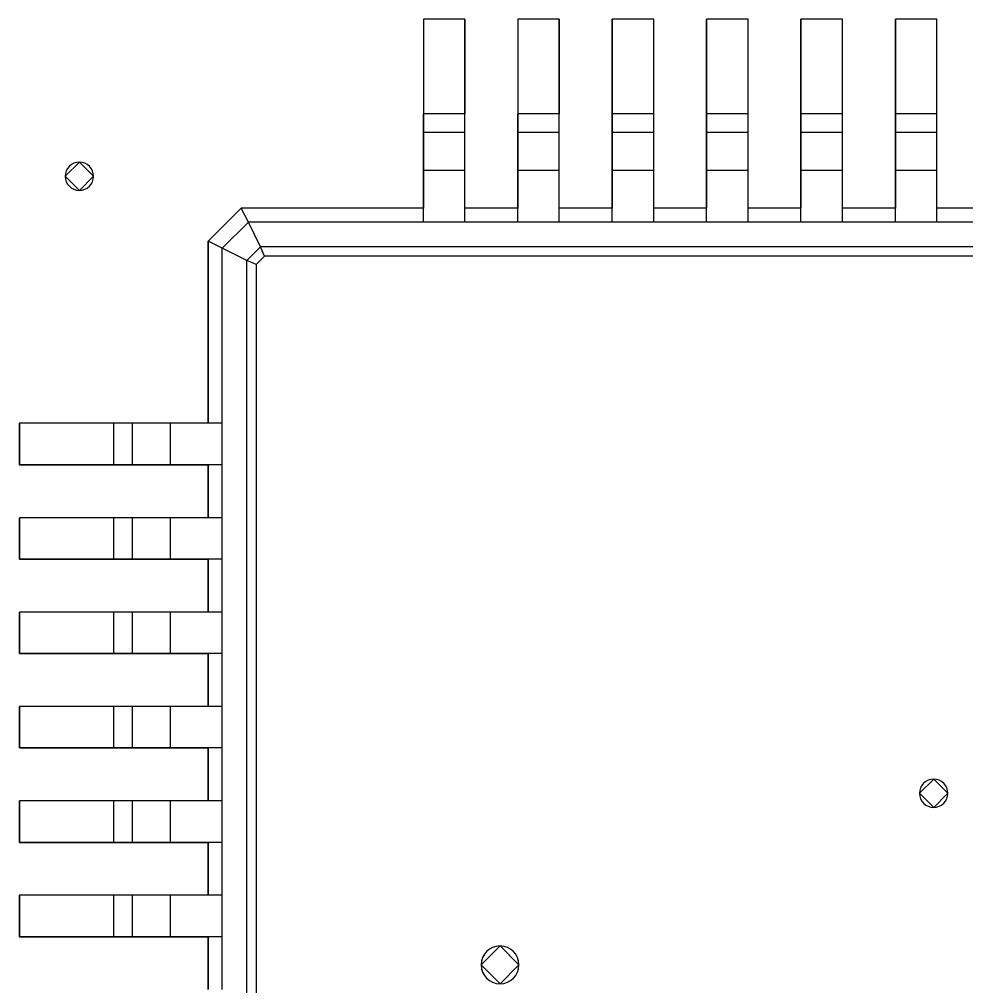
# Model space of a CAD drawing. Header units: inches. Extents: x 5 to 589, y -420 to -5.
# Drawn here: x 125.05 to 135.08, y -97.05 to -86.8 of the extents above; entities that cross this region are included whole.
import ezdxf

# ---------------------------------------------------------------- set-up
doc = ezdxf.new("R2010")
doc.units = ezdxf.units.IN
doc.header["$MEASUREMENT"] = 0

msp = doc.modelspace()

# ---------------------------------------------------------------- linework, layer by layer
at = {"color": 7, "true_color": 0xffffff}
for p, q in [((129.767, -86.804), (129.327, -86.804)), ((129.327, -86.804), (129.327, -88.804)), ((129.767, -86.804), (129.327, -86.804)), ((129.327, -86.804), (129.327, -87.804)), ((129.767, -88.804), (129.767, -86.804)), ((129.767, -86.804), (129.767, -87.804)), ((130.767, -86.804), (130.327, -86.804)), ((130.327, -86.804), (130.327, -88.804)), ((130.767, -86.804), (130.327, -86.804)), ((130.327, -86.804), (130.327, -87.804)), ((130.767, -88.804), (130.767, -86.804)), ((130.767, -86.804), (130.767, -87.804)), ((131.767, -86.804), (131.327, -86.804)), ((131.327, -86.804), (131.327, -88.804)), ((131.767, -86.804), (131.327, -86.804)), ((131.327, -87.804), (131.327, -86.804)), ((131.767, -88.804), (131.767, -86.804)), ((131.767, -87.804), (131.767, -86.804)), ((132.767, -86.804), (132.327, -86.804)), ((132.327, -86.804), (132.327, -88.804)), ((132.767, -86.804), (132.327, -86.804)), ((132.327, -87.804), (132.327, -86.804)), ((132.767, -88.804), (132.767, -86.804)), ((132.767, -87.804), (132.767, -86.804)), ((133.767, -86.804), (133.327, -86.804)), ((133.327, -86.804), (133.327, -88.804)), ((133.767, -86.804), (133.327, -86.804)), ((133.327, -87.804), (133.327, -86.804)), ((133.767, -88.804), (133.767, -86.804)), ((133.767, -87.804), (133.767, -86.804)), ((134.767, -86.804), (134.327, -86.804)), ((134.327, -86.804), (134.327, -88.804)), ((134.767, -86.804), (134.327, -86.804)), ((134.327, -87.804), (134.327, -86.804)), ((134.767, -88.804), (134.767, -86.804)), ((134.767, -87.804), (134.767, -86.804)), ((129.327, -87.848), (129.327, -87.804)), ((129.767, -87.804), (129.327, -87.804)), ((129.767, -87.848), (129.767, -87.804)), ((130.327, -87.848), (130.327, -87.804)), ((130.767, -87.804), (130.327, -87.804)), ((130.767, -87.848), (130.767, -87.804)), ((131.327, -87.848), (131.327, -87.804)), ((131.767, -87.804), (131.327, -87.804)), ((131.767, -87.848), (131.767, -87.804)), ((132.327, -87.848), (132.327, -87.804)), ((132.767, -87.804), (132.327, -87.804)), ((132.767, -87.848), (132.767, -87.804)), ((133.327, -87.848), (133.327, -87.804)), ((133.767, -87.804), (133.327, -87.804)), ((133.767, -87.848), (133.767, -87.804)), ((134.327, -87.848), (134.327, -87.804)), ((134.767, -87.804), (134.327, -87.804)), ((134.767, -87.848), (134.767, -87.804)), ((129.327, -87.89), (129.327, -87.848)), ((129.327, -87.928), (129.327, -87.89)), ((129.327, -87.96), (129.327, -87.928)), ((129.767, -87.89), (129.767, -87.848)), ((129.767, -87.928), (129.767, -87.89)), ((129.767, -87.96), (129.767, -87.928)), ((130.327, -87.89), (130.327, -87.848)), ((130.327, -87.928), (130.327, -87.89)), ((130.327, -87.96), (130.327, -87.928)), ((130.767, -87.89), (130.767, -87.848)), ((130.767, -87.928), (130.767, -87.89)), ((130.767, -87.96), (130.767, -87.928)), ((131.327, -87.89), (131.327, -87.848)), ((131.327, -87.928), (131.327, -87.89)), ((131.327, -87.96), (131.327, -87.928)), ((131.767, -87.89), (131.767, -87.848)), ((131.767, -87.928), (131.767, -87.89)), ((131.767, -87.96), (131.767, -87.928)), ((132.327, -87.89), (132.327, -87.848)), ((132.327, -87.928), (132.327, -87.89)), ((132.327, -87.96), (132.327, -87.928)), ((132.767, -87.89), (132.767, -87.848)), ((132.767, -87.928), (132.767, -87.89)), ((132.767, -87.96), (132.767, -87.928)), ((133.327, -87.89), (133.327, -87.848)), ((133.327, -87.928), (133.327, -87.89)), ((133.327, -87.96), (133.327, -87.928)), ((133.767, -87.89), (133.767, -87.848)), ((133.767, -87.928), (133.767, -87.89)), ((133.767, -87.96), (133.767, -87.928)), ((134.327, -87.89), (134.327, -87.848)), ((134.327, -87.928), (134.327, -87.89)), ((134.327, -87.96), (134.327, -87.928)), ((134.767, -87.89), (134.767, -87.848)), ((134.767, -87.928), (134.767, -87.89)), ((134.767, -87.96), (134.767, -87.928)), ((129.327, -87.984), (129.327, -87.96)), ((129.327, -87.998), (129.327, -87.984)), ((129.327, -88.004), (129.327, -87.998)), ((129.767, -88.004), (129.327, -88.004)), ((129.327, -88.014), (129.327, -88.004)), ((129.327, -88.044), (129.327, -88.014)), ((129.767, -87.984), (129.767, -87.96)), ((129.767, -87.998), (129.767, -87.984)), ((129.767, -88.004), (129.767, -87.998)), ((129.767, -88.014), (129.767, -88.004)), ((129.767, -88.044), (129.767, -88.014)), ((130.327, -87.984), (130.327, -87.96)), ((130.327, -87.998), (130.327, -87.984)), ((130.327, -88.004), (130.327, -87.998)), ((130.767, -88.004), (130.327, -88.004)), ((130.327, -88.014), (130.327, -88.004)), ((130.327, -88.044), (130.327, -88.014)), ((130.767, -87.984), (130.767, -87.96)), ((130.767, -87.998), (130.767, -87.984)), ((130.767, -88.004), (130.767, -87.998)), ((130.767, -88.014), (130.767, -88.004)), ((130.767, -88.044), (130.767, -88.014)), ((131.327, -87.984), (131.327, -87.96)), ((131.327, -87.998), (131.327, -87.984)), ((131.327, -88.004), (131.327, -87.998)), ((131.767, -88.004), (131.327, -88.004)), ((131.327, -88.014), (131.327, -88.004)), ((131.327, -88.044), (131.327, -88.014)), ((131.767, -87.984), (131.767, -87.96)), ((131.767, -87.998), (131.767, -87.984)), ((131.767, -88.004), (131.767, -87.998)), ((131.767, -88.014), (131.767, -88.004)), ((131.767, -88.044), (131.767, -88.014)), ((132.327, -87.984), (132.327, -87.96)), ((132.327, -87.998), (132.327, -87.984)), ((132.327, -88.004), (132.327, -87.998)), ((132.767, -88.004), (132.327, -88.004)), ((132.327, -88.014), (132.327, -88.004)), ((132.327, -88.044), (132.327, -88.014)), ((132.767, -87.984), (132.767, -87.96)), ((132.767, -87.998), (132.767, -87.984)), ((132.767, -88.004), (132.767, -87.998)), ((132.767, -88.014), (132.767, -88.004)), ((132.767, -88.044), (132.767, -88.014)), ((133.327, -87.984), (133.327, -87.96)), ((133.327, -87.998), (133.327, -87.984)), ((133.327, -88.004), (133.327, -87.998)), ((133.767, -88.004), (133.327, -88.004)), ((133.327, -88.014), (133.327, -88.004)), ((133.327, -88.044), (133.327, -88.014)), ((133.767, -87.984), (133.767, -87.96)), ((133.767, -87.998), (133.767, -87.984)), ((133.767, -88.004), (133.767, -87.998)), ((133.767, -88.014), (133.767, -88.004)), ((133.767, -88.044), (133.767, -88.014)), ((134.327, -87.984), (134.327, -87.96)), ((134.327, -87.998), (134.327, -87.984)), ((134.327, -88.004), (134.327, -87.998)), ((134.767, -88.004), (134.327, -88.004)), ((134.327, -88.014), (134.327, -88.004)), ((134.327, -88.044), (134.327, -88.014)), ((134.767, -87.984), (134.767, -87.96)), ((134.767, -87.998), (134.767, -87.984)), ((134.767, -88.004), (134.767, -87.998)), ((134.767, -88.014), (134.767, -88.004)), ((134.767, -88.044), (134.767, -88.014)), ((129.327, -88.092), (129.327, -88.044)), ((129.327, -88.154), (129.327, -88.092)), ((129.767, -88.092), (129.767, -88.044)), ((129.767, -88.154), (129.767, -88.092)), ((130.327, -88.092), (130.327, -88.044)), ((130.327, -88.154), (130.327, -88.092)), ((130.767, -88.092), (130.767, -88.044)), ((130.767, -88.154), (130.767, -88.092)), ((131.327, -88.092), (131.327, -88.044)), ((131.327, -88.154), (131.327, -88.092)), ((131.767, -88.092), (131.767, -88.044)), ((131.767, -88.154), (131.767, -88.092)), ((132.327, -88.092), (132.327, -88.044)), ((132.327, -88.154), (132.327, -88.092)), ((132.767, -88.092), (132.767, -88.044)), ((132.767, -88.154), (132.767, -88.092)), ((133.327, -88.092), (133.327, -88.044)), ((133.327, -88.154), (133.327, -88.092)), ((133.767, -88.092), (133.767, -88.044)), ((133.767, -88.154), (133.767, -88.092)), ((134.327, -88.092), (134.327, -88.044)), ((134.327, -88.154), (134.327, -88.092)), ((134.767, -88.092), (134.767, -88.044)), ((134.767, -88.154), (134.767, -88.092)), ((129.327, -88.23), (129.327, -88.154)), ((129.327, -88.314), (129.327, -88.23)), ((129.767, -88.23), (129.767, -88.154)), ((129.767, -88.314), (129.767, -88.23)), ((130.327, -88.23), (130.327, -88.154)), ((130.327, -88.314), (130.327, -88.23)), ((130.767, -88.23), (130.767, -88.154)), ((130.767, -88.314), (130.767, -88.23)), ((131.327, -88.23), (131.327, -88.154)), ((131.327, -88.314), (131.327, -88.23)), ((131.767, -88.23), (131.767, -88.154)), ((131.767, -88.314), (131.767, -88.23)), ((132.327, -88.23), (132.327, -88.154)), ((132.327, -88.314), (132.327, -88.23)), ((132.767, -88.23), (132.767, -88.154)), ((132.767, -88.314), (132.767, -88.23)), ((133.327, -88.23), (133.327, -88.154)), ((133.327, -88.314), (133.327, -88.23)), ((133.767, -88.23), (133.767, -88.154)), ((133.767, -88.314), (133.767, -88.23)), ((134.327, -88.23), (134.327, -88.154)), ((134.327, -88.314), (134.327, -88.23)), ((134.767, -88.23), (134.767, -88.154)), ((134.767, -88.314), (134.767, -88.23)), ((129.327, -88.404), (129.327, -88.314)), ((129.767, -88.404), (129.767, -88.314)), ((130.327, -88.404), (130.327, -88.314)), ((130.767, -88.404), (130.767, -88.314)), ((131.327, -88.404), (131.327, -88.314)), ((131.767, -88.404), (131.767, -88.314)), ((132.327, -88.404), (132.327, -88.314)), ((132.767, -88.404), (132.767, -88.314)), ((133.327, -88.404), (133.327, -88.314)), ((133.767, -88.404), (133.767, -88.314)), ((134.327, -88.404), (134.327, -88.314)), ((134.767, -88.404), (134.767, -88.314)), ((129.327, -88.804), (129.327, -88.404)), ((129.767, -88.404), (129.327, -88.404)), ((129.767, -88.804), (129.767, -88.404)), ((130.327, -88.804), (130.327, -88.404)), ((130.767, -88.404), (130.327, -88.404)), ((130.767, -88.804), (130.767, -88.404)), ((131.327, -88.804), (131.327, -88.404)), ((131.767, -88.404), (131.327, -88.404)), ((131.767, -88.804), (131.767, -88.404)), ((132.327, -88.804), (132.327, -88.404)), ((132.767, -88.404), (132.327, -88.404)), ((132.767, -88.804), (132.767, -88.404)), ((133.327, -88.804), (133.327, -88.404)), ((133.767, -88.404), (133.327, -88.404)), ((133.767, -88.804), (133.767, -88.404)), ((134.327, -88.804), (134.327, -88.404)), ((134.767, -88.404), (134.327, -88.404)), ((134.767, -88.804), (134.767, -88.404)), ((127.397, -88.804), (127.047, -89.154)), ((127.397, -88.804), (127.047, -89.154)), ((129.327, -88.804), (127.397, -88.804)), ((127.473, -88.954), (127.397, -88.804)), ((129.327, -88.804), (127.397, -88.804)), ((129.327, -88.954), (129.327, -88.804)), ((130.327, -88.804), (129.767, -88.804)), ((130.327, -88.804), (129.767, -88.804)), ((129.767, -88.954), (129.767, -88.804)), ((130.327, -88.954), (130.327, -88.804)), ((131.327, -88.804), (130.767, -88.804)), ((131.327, -88.804), (130.767, -88.804)), ((130.767, -88.954), (130.767, -88.804)), ((131.327, -88.954), (131.327, -88.804)), ((132.327, -88.804), (131.767, -88.804)), ((132.327, -88.804), (131.767, -88.804)), ((131.767, -88.954), (131.767, -88.804)), ((132.327, -88.954), (132.327, -88.804)), ((133.327, -88.804), (132.767, -88.804)), ((133.327, -88.804), (132.767, -88.804)), ((132.767, -88.954), (132.767, -88.804)), ((133.327, -88.954), (133.327, -88.804)), ((134.327, -88.804), (133.767, -88.804)), ((134.327, -88.804), (133.767, -88.804)), ((133.767, -88.954), (133.767, -88.804)), ((134.327, -88.954), (134.327, -88.804)), ((135.327, -88.804), (134.767, -88.804)), ((135.327, -88.804), (134.767, -88.804)), ((134.767, -88.954), (134.767, -88.804)), ((127.473, -88.954), (127.197, -89.228)), ((127.601, -89.214), (127.473, -88.954)), ((129.327, -88.954), (127.473, -88.954)), ((129.767, -88.954), (129.327, -88.954)), ((130.327, -88.954), (129.767, -88.954)), ((130.767, -88.954), (130.327, -88.954)), ((131.327, -88.954), (130.767, -88.954)), ((131.767, -88.954), (131.327, -88.954)), ((132.327, -88.954), (131.767, -88.954)), ((132.767, -88.954), (132.327, -88.954)), ((133.327, -88.954), (132.767, -88.954)), ((133.767, -88.954), (133.327, -88.954)), ((134.327, -88.954), (133.767, -88.954)), ((134.767, -88.954), (134.327, -88.954)), ((135.327, -88.954), (134.767, -88.954)), ((127.047, -89.154), (127.047, -91.084)), ((127.197, -89.228), (127.047, -89.154)), ((127.047, -91.084), (127.047, -89.154)), ((127.197, -91.084), (127.197, -89.228)), ((127.457, -89.358), (127.197, -89.228)), ((127.601, -89.214), (127.457, -89.358)), ((166.493, -89.214), (127.601, -89.214)), ((127.605, -89.22), (127.601, -89.214)), ((127.609, -89.232), (127.605, -89.22)), ((127.619, -89.256), (127.609, -89.232)), ((127.631, -89.282), (127.619, -89.256)), ((127.463, -89.362), (127.457, -89.358)), ((127.457, -128.25), (127.457, -89.358)), ((127.475, -89.366), (127.463, -89.362)), ((127.499, -89.376), (127.475, -89.366)), ((127.643, -89.312), (127.555, -89.4)), ((127.643, -89.312), (127.631, -89.282)), ((166.451, -89.312), (127.643, -89.312)), ((127.525, -89.388), (127.499, -89.376)), ((127.555, -89.4), (127.525, -89.388)), ((127.555, -89.4), (127.555, -128.208)), ((127.047, -91.084), (125.047, -91.084)), ((125.047, -91.084), (125.047, -91.524)), ((125.047, -91.524), (125.047, -91.084)), ((126.047, -91.084), (125.047, -91.084)), ((126.091, -91.084), (126.047, -91.084)), ((126.047, -91.524), (126.047, -91.084)), ((126.133, -91.084), (126.091, -91.084)), ((126.171, -91.084), (126.133, -91.084)), ((126.203, -91.084), (126.171, -91.084)), ((126.227, -91.084), (126.203, -91.084)), ((126.243, -91.084), (126.227, -91.084)), ((126.247, -91.084), (126.243, -91.084)), ((126.247, -91.524), (126.247, -91.084)), ((126.257, -91.084), (126.247, -91.084)), ((126.287, -91.084), (126.257, -91.084)), ((126.335, -91.084), (126.287, -91.084)), ((126.397, -91.084), (126.335, -91.084)), ((126.473, -91.084), (126.397, -91.084)), ((126.559, -91.084), (126.473, -91.084)), ((126.647, -91.084), (126.559, -91.084)), ((127.047, -91.084), (126.647, -91.084)), ((126.647, -91.524), (126.647, -91.084)), ((127.197, -91.084), (127.047, -91.084)), ((127.197, -91.524), (127.197, -91.084)), ((125.047, -91.524), (127.047, -91.524)), ((126.047, -91.524), (125.047, -91.524)), ((126.091, -91.524), (126.047, -91.524)), ((126.133, -91.524), (126.091, -91.524)), ((126.171, -91.524), (126.133, -91.524)), ((126.203, -91.524), (126.171, -91.524)), ((126.227, -91.524), (126.203, -91.524)), ((126.243, -91.524), (126.227, -91.524)), ((126.247, -91.524), (126.243, -91.524)), ((126.257, -91.524), (126.247, -91.524)), ((126.287, -91.524), (126.257, -91.524)), ((126.335, -91.524), (126.287, -91.524)), ((126.397, -91.524), (126.335, -91.524)), ((126.473, -91.524), (126.397, -91.524)), ((126.559, -91.524), (126.473, -91.524)), ((126.647, -91.524), (126.559, -91.524)), ((127.047, -91.524), (126.647, -91.524)), ((127.047, -91.524), (127.047, -92.084)), ((127.047, -92.084), (127.047, -91.524)), ((127.197, -91.524), (127.047, -91.524)), ((127.197, -92.084), (127.197, -91.524)), ((127.047, -92.084), (125.047, -92.084)), ((125.047, -92.084), (125.047, -92.524)), ((125.047, -92.524), (125.047, -92.084)), ((126.047, -92.084), (125.047, -92.084)), ((126.091, -92.084), (126.047, -92.084)), ((126.047, -92.524), (126.047, -92.084)), ((126.133, -92.084), (126.091, -92.084)), ((126.171, -92.084), (126.133, -92.084)), ((126.203, -92.084), (126.171, -92.084)), ((126.227, -92.084), (126.203, -92.084)), ((126.243, -92.084), (126.227, -92.084)), ((126.247, -92.084), (126.243, -92.084)), ((126.247, -92.524), (126.247, -92.084)), ((126.257, -92.084), (126.247, -92.084)), ((126.287, -92.084), (126.257, -92.084)), ((126.335, -92.084), (126.287, -92.084)), ((126.397, -92.084), (126.335, -92.084)), ((126.473, -92.084), (126.397, -92.084)), ((126.559, -92.084), (126.473, -92.084)), ((126.647, -92.084), (126.559, -92.084)), ((127.047, -92.084), (126.647, -92.084)), ((126.647, -92.524), (126.647, -92.084)), ((127.197, -92.084), (127.047, -92.084)), ((127.197, -92.524), (127.197, -92.084)), ((125.047, -92.524), (127.047, -92.524)), ((126.047, -92.524), (125.047, -92.524)), ((126.091, -92.524), (126.047, -92.524)), ((126.133, -92.524), (126.091, -92.524)), ((126.171, -92.524), (126.133, -92.524)), ((126.203, -92.524), (126.171, -92.524)), ((126.227, -92.524), (126.203, -92.524)), ((126.243, -92.524), (126.227, -92.524)), ((126.247, -92.524), (126.243, -92.524)), ((126.257, -92.524), (126.247, -92.524)), ((126.287, -92.524), (126.257, -92.524)), ((126.335, -92.524), (126.287, -92.524)), ((126.397, -92.524), (126.335, -92.524)), ((126.473, -92.524), (126.397, -92.524)), ((126.559, -92.524), (126.473, -92.524)), ((126.647, -92.524), (126.559, -92.524)), ((127.047, -92.524), (126.647, -92.524)), ((127.047, -92.524), (127.047, -93.084)), ((127.047, -93.084), (127.047, -92.524)), ((127.197, -92.524), (127.047, -92.524)), ((127.197, -93.084), (127.197, -92.524)), ((127.047, -93.084), (125.047, -93.084)), ((125.047, -93.084), (125.047, -93.524)), ((125.047, -93.524), (125.047, -93.084)), ((126.047, -93.084), (125.047, -93.084)), ((126.091, -93.084), (126.047, -93.084)), ((126.047, -93.524), (126.047, -93.084)), ((126.133, -93.084), (126.091, -93.084)), ((126.171, -93.084), (126.133, -93.084)), ((126.203, -93.084), (126.171, -93.084)), ((126.227, -93.084), (126.203, -93.084)), ((126.243, -93.084), (126.227, -93.084)), ((126.247, -93.084), (126.243, -93.084)), ((126.247, -93.524), (126.247, -93.084)), ((126.257, -93.084), (126.247, -93.084)), ((126.287, -93.084), (126.257, -93.084)), ((126.335, -93.084), (126.287, -93.084)), ((126.397, -93.084), (126.335, -93.084)), ((126.473, -93.084), (126.397, -93.084)), ((126.559, -93.084), (126.473, -93.084)), ((126.647, -93.084), (126.559, -93.084)), ((127.047, -93.084), (126.647, -93.084)), ((126.647, -93.524), (126.647, -93.084)), ((127.197, -93.084), (127.047, -93.084)), ((127.197, -93.524), (127.197, -93.084)), ((125.047, -93.524), (127.047, -93.524)), ((126.047, -93.524), (125.047, -93.524)), ((126.091, -93.524), (126.047, -93.524)), ((126.133, -93.524), (126.091, -93.524)), ((126.171, -93.524), (126.133, -93.524)), ((126.203, -93.524), (126.171, -93.524)), ((126.227, -93.524), (126.203, -93.524)), ((126.243, -93.524), (126.227, -93.524)), ((126.247, -93.524), (126.243, -93.524)), ((126.257, -93.524), (126.247, -93.524)), ((126.287, -93.524), (126.257, -93.524)), ((126.335, -93.524), (126.287, -93.524)), ((126.397, -93.524), (126.335, -93.524)), ((126.473, -93.524), (126.397, -93.524)), ((126.559, -93.524), (126.473, -93.524)), ((126.647, -93.524), (126.559, -93.524)), ((127.047, -93.524), (126.647, -93.524)), ((127.047, -93.524), (127.047, -94.084)), ((127.047, -94.084), (127.047, -93.524)), ((127.197, -93.524), (127.047, -93.524)), ((127.197, -94.084), (127.197, -93.524)), ((127.047, -94.084), (125.047, -94.084)), ((125.047, -94.084), (125.047, -94.524)), ((125.047, -94.524), (125.047, -94.084)), ((126.047, -94.084), (125.047, -94.084)), ((126.091, -94.084), (126.047, -94.084)), ((126.047, -94.524), (126.047, -94.084)), ((126.133, -94.084), (126.091, -94.084)), ((126.171, -94.084), (126.133, -94.084)), ((126.203, -94.084), (126.171, -94.084)), ((126.227, -94.084), (126.203, -94.084)), ((126.243, -94.084), (126.227, -94.084)), ((126.247, -94.084), (126.243, -94.084)), ((126.247, -94.524), (126.247, -94.084)), ((126.257, -94.084), (126.247, -94.084)), ((126.287, -94.084), (126.257, -94.084)), ((126.335, -94.084), (126.287, -94.084)), ((126.397, -94.084), (126.335, -94.084)), ((126.473, -94.084), (126.397, -94.084)), ((126.559, -94.084), (126.473, -94.084)), ((126.647, -94.084), (126.559, -94.084)), ((127.047, -94.084), (126.647, -94.084)), ((126.647, -94.524), (126.647, -94.084)), ((127.197, -94.084), (127.047, -94.084)), ((127.197, -94.524), (127.197, -94.084)), ((125.047, -94.524), (127.047, -94.524)), ((126.047, -94.524), (125.047, -94.524)), ((126.091, -94.524), (126.047, -94.524)), ((126.133, -94.524), (126.091, -94.524)), ((126.171, -94.524), (126.133, -94.524)), ((126.203, -94.524), (126.171, -94.524)), ((126.227, -94.524), (126.203, -94.524)), ((126.243, -94.524), (126.227, -94.524)), ((126.247, -94.524), (126.243, -94.524)), ((126.257, -94.524), (126.247, -94.524)), ((126.287, -94.524), (126.257, -94.524)), ((126.335, -94.524), (126.287, -94.524)), ((126.397, -94.524), (126.335, -94.524)), ((126.473, -94.524), (126.397, -94.524)), ((126.559, -94.524), (126.473, -94.524)), ((126.647, -94.524), (126.559, -94.524)), ((127.047, -94.524), (126.647, -94.524)), ((127.047, -94.524), (127.047, -95.084)), ((127.047, -95.084), (127.047, -94.524)), ((127.197, -94.524), (127.047, -94.524)), ((127.197, -95.084), (127.197, -94.524)), ((127.047, -95.084), (125.047, -95.084)), ((125.047, -95.084), (125.047, -95.524)), ((125.047, -95.524), (125.047, -95.084)), ((126.047, -95.084), (125.047, -95.084)), ((126.091, -95.084), (126.047, -95.084)), ((126.047, -95.524), (126.047, -95.084)), ((126.133, -95.084), (126.091, -95.084)), ((126.171, -95.084), (126.133, -95.084)), ((126.203, -95.084), (126.171, -95.084)), ((126.227, -95.084), (126.203, -95.084)), ((126.243, -95.084), (126.227, -95.084)), ((126.247, -95.084), (126.243, -95.084)), ((126.247, -95.524), (126.247, -95.084)), ((126.257, -95.084), (126.247, -95.084)), ((126.287, -95.084), (126.257, -95.084)), ((126.335, -95.084), (126.287, -95.084)), ((126.397, -95.084), (126.335, -95.084)), ((126.473, -95.084), (126.397, -95.084)), ((126.559, -95.084), (126.473, -95.084)), ((126.647, -95.084), (126.559, -95.084)), ((127.047, -95.084), (126.647, -95.084)), ((126.647, -95.524), (126.647, -95.084)), ((127.197, -95.084), (127.047, -95.084)), ((127.197, -95.524), (127.197, -95.084)), ((125.047, -95.524), (127.047, -95.524)), ((126.047, -95.524), (125.047, -95.524)), ((126.091, -95.524), (126.047, -95.524)), ((126.133, -95.524), (126.091, -95.524)), ((126.171, -95.524), (126.133, -95.524)), ((126.203, -95.524), (126.171, -95.524)), ((126.227, -95.524), (126.203, -95.524)), ((126.243, -95.524), (126.227, -95.524)), ((126.247, -95.524), (126.243, -95.524)), ((126.257, -95.524), (126.247, -95.524)), ((126.287, -95.524), (126.257, -95.524)), ((126.335, -95.524), (126.287, -95.524)), ((126.397, -95.524), (126.335, -95.524)), ((126.473, -95.524), (126.397, -95.524)), ((126.559, -95.524), (126.473, -95.524)), ((126.647, -95.524), (126.559, -95.524)), ((127.047, -95.524), (126.647, -95.524)), ((127.047, -95.524), (127.047, -96.084)), ((127.047, -96.084), (127.047, -95.524)), ((127.197, -95.524), (127.047, -95.524)), ((127.197, -96.084), (127.197, -95.524)), ((127.047, -96.084), (125.047, -96.084)), ((125.047, -96.084), (125.047, -96.524)), ((125.047, -96.524), (125.047, -96.084)), ((126.047, -96.084), (125.047, -96.084)), ((126.091, -96.084), (126.047, -96.084)), ((126.047, -96.524), (126.047, -96.084)), ((126.133, -96.084), (126.091, -96.084)), ((126.171, -96.084), (126.133, -96.084)), ((126.203, -96.084), (126.171, -96.084)), ((126.227, -96.084), (126.203, -96.084)), ((126.243, -96.084), (126.227, -96.084)), ((126.247, -96.084), (126.243, -96.084)), ((126.247, -96.524), (126.247, -96.084)), ((126.257, -96.084), (126.247, -96.084)), ((126.287, -96.084), (126.257, -96.084)), ((126.335, -96.084), (126.287, -96.084)), ((126.397, -96.084), (126.335, -96.084)), ((126.473, -96.084), (126.397, -96.084)), ((126.559, -96.084), (126.473, -96.084)), ((126.647, -96.084), (126.559, -96.084)), ((127.047, -96.084), (126.647, -96.084)), ((126.647, -96.524), (126.647, -96.084)), ((127.197, -96.084), (127.047, -96.084)), ((127.197, -96.524), (127.197, -96.084)), ((125.047, -96.524), (127.047, -96.524)), ((126.047, -96.524), (125.047, -96.524)), ((126.091, -96.524), (126.047, -96.524)), ((126.133, -96.524), (126.091, -96.524)), ((126.171, -96.524), (126.133, -96.524)), ((126.203, -96.524), (126.171, -96.524)), ((126.227, -96.524), (126.203, -96.524)), ((126.243, -96.524), (126.227, -96.524)), ((126.247, -96.524), (126.243, -96.524)), ((126.257, -96.524), (126.247, -96.524)), ((126.287, -96.524), (126.257, -96.524)), ((126.335, -96.524), (126.287, -96.524)), ((126.397, -96.524), (126.335, -96.524)), ((126.473, -96.524), (126.397, -96.524)), ((126.559, -96.524), (126.473, -96.524)), ((126.647, -96.524), (126.559, -96.524)), ((127.047, -96.524), (126.647, -96.524)), ((127.047, -96.524), (127.047, -97.084)), ((127.047, -97.084), (127.047, -96.524)), ((127.197, -96.524), (127.047, -96.524)), ((127.197, -97.084), (127.197, -96.524))]:
    msp.add_line(p, q, dxfattribs=at)
at = {"color": 18, "true_color": 0x000000}
for p, q in [((129.767, -86.804), (129.327, -86.804)), ((129.327, -86.804), (129.327, -88.804)), ((129.767, -86.804), (129.327, -86.804)), ((129.327, -86.804), (129.327, -87.804)), ((129.767, -88.804), (129.767, -86.804)), ((129.767, -86.804), (129.767, -87.804)), ((130.767, -86.804), (130.327, -86.804)), ((130.327, -86.804), (130.327, -88.804)), ((130.767, -86.804), (130.327, -86.804)), ((130.327, -86.804), (130.327, -87.804)), ((130.767, -88.804), (130.767, -86.804)), ((130.767, -86.804), (130.767, -87.804)), ((131.767, -86.804), (131.327, -86.804)), ((131.327, -86.804), (131.327, -88.804)), ((131.767, -86.804), (131.327, -86.804)), ((131.327, -87.804), (131.327, -86.804)), ((131.767, -88.804), (131.767, -86.804)), ((131.767, -87.804), (131.767, -86.804)), ((132.767, -86.804), (132.327, -86.804)), ((132.327, -86.804), (132.327, -88.804)), ((132.767, -86.804), (132.327, -86.804)), ((132.327, -87.804), (132.327, -86.804)), ((132.767, -88.804), (132.767, -86.804)), ((132.767, -87.804), (132.767, -86.804)), ((133.767, -86.804), (133.327, -86.804)), ((133.327, -86.804), (133.327, -88.804)), ((133.767, -86.804), (133.327, -86.804)), ((133.327, -87.804), (133.327, -86.804)), ((133.767, -88.804), (133.767, -86.804)), ((133.767, -87.804), (133.767, -86.804)), ((134.767, -86.804), (134.327, -86.804)), ((134.327, -86.804), (134.327, -88.804)), ((134.767, -86.804), (134.327, -86.804)), ((134.327, -87.804), (134.327, -86.804)), ((134.767, -88.804), (134.767, -86.804)), ((134.767, -87.804), (134.767, -86.804)), ((129.327, -87.848), (129.327, -87.804)), ((129.767, -87.804), (129.327, -87.804)), ((129.767, -87.848), (129.767, -87.804)), ((130.327, -87.848), (130.327, -87.804)), ((130.767, -87.804), (130.327, -87.804)), ((130.767, -87.848), (130.767, -87.804)), ((131.327, -87.848), (131.327, -87.804)), ((131.767, -87.804), (131.327, -87.804)), ((131.767, -87.848), (131.767, -87.804)), ((132.327, -87.848), (132.327, -87.804)), ((132.767, -87.804), (132.327, -87.804)), ((132.767, -87.848), (132.767, -87.804)), ((133.327, -87.848), (133.327, -87.804)), ((133.767, -87.804), (133.327, -87.804)), ((133.767, -87.848), (133.767, -87.804)), ((134.327, -87.848), (134.327, -87.804)), ((134.767, -87.804), (134.327, -87.804)), ((134.767, -87.848), (134.767, -87.804)), ((129.327, -87.89), (129.327, -87.848)), ((129.327, -87.928), (129.327, -87.89)), ((129.327, -87.96), (129.327, -87.928)), ((129.767, -87.89), (129.767, -87.848)), ((129.767, -87.928), (129.767, -87.89)), ((129.767, -87.96), (129.767, -87.928)), ((130.327, -87.89), (130.327, -87.848)), ((130.327, -87.928), (130.327, -87.89)), ((130.327, -87.96), (130.327, -87.928)), ((130.767, -87.89), (130.767, -87.848)), ((130.767, -87.928), (130.767, -87.89)), ((130.767, -87.96), (130.767, -87.928)), ((131.327, -87.89), (131.327, -87.848)), ((131.327, -87.928), (131.327, -87.89)), ((131.327, -87.96), (131.327, -87.928)), ((131.767, -87.89), (131.767, -87.848)), ((131.767, -87.928), (131.767, -87.89)), ((131.767, -87.96), (131.767, -87.928)), ((132.327, -87.89), (132.327, -87.848)), ((132.327, -87.928), (132.327, -87.89)), ((132.327, -87.96), (132.327, -87.928)), ((132.767, -87.89), (132.767, -87.848)), ((132.767, -87.928), (132.767, -87.89)), ((132.767, -87.96), (132.767, -87.928)), ((133.327, -87.89), (133.327, -87.848)), ((133.327, -87.928), (133.327, -87.89)), ((133.327, -87.96), (133.327, -87.928)), ((133.767, -87.89), (133.767, -87.848)), ((133.767, -87.928), (133.767, -87.89)), ((133.767, -87.96), (133.767, -87.928)), ((134.327, -87.89), (134.327, -87.848)), ((134.327, -87.928), (134.327, -87.89)), ((134.327, -87.96), (134.327, -87.928)), ((134.767, -87.89), (134.767, -87.848)), ((134.767, -87.928), (134.767, -87.89)), ((134.767, -87.96), (134.767, -87.928)), ((129.327, -87.984), (129.327, -87.96)), ((129.327, -87.998), (129.327, -87.984)), ((129.327, -88.004), (129.327, -87.998)), ((129.767, -88.004), (129.327, -88.004)), ((129.327, -88.014), (129.327, -88.004)), ((129.327, -88.044), (129.327, -88.014)), ((129.767, -87.984), (129.767, -87.96)), ((129.767, -87.998), (129.767, -87.984)), ((129.767, -88.004), (129.767, -87.998)), ((129.767, -88.014), (129.767, -88.004)), ((129.767, -88.044), (129.767, -88.014)), ((130.327, -87.984), (130.327, -87.96)), ((130.327, -87.998), (130.327, -87.984)), ((130.327, -88.004), (130.327, -87.998)), ((130.767, -88.004), (130.327, -88.004)), ((130.327, -88.014), (130.327, -88.004)), ((130.327, -88.044), (130.327, -88.014)), ((130.767, -87.984), (130.767, -87.96)), ((130.767, -87.998), (130.767, -87.984)), ((130.767, -88.004), (130.767, -87.998)), ((130.767, -88.014), (130.767, -88.004)), ((130.767, -88.044), (130.767, -88.014)), ((131.327, -87.984), (131.327, -87.96)), ((131.327, -87.998), (131.327, -87.984)), ((131.327, -88.004), (131.327, -87.998)), ((131.767, -88.004), (131.327, -88.004)), ((131.327, -88.014), (131.327, -88.004)), ((131.327, -88.044), (131.327, -88.014)), ((131.767, -87.984), (131.767, -87.96)), ((131.767, -87.998), (131.767, -87.984)), ((131.767, -88.004), (131.767, -87.998)), ((131.767, -88.014), (131.767, -88.004)), ((131.767, -88.044), (131.767, -88.014)), ((132.327, -87.984), (132.327, -87.96)), ((132.327, -87.998), (132.327, -87.984)), ((132.327, -88.004), (132.327, -87.998)), ((132.767, -88.004), (132.327, -88.004)), ((132.327, -88.014), (132.327, -88.004)), ((132.327, -88.044), (132.327, -88.014)), ((132.767, -87.984), (132.767, -87.96)), ((132.767, -87.998), (132.767, -87.984)), ((132.767, -88.004), (132.767, -87.998)), ((132.767, -88.014), (132.767, -88.004)), ((132.767, -88.044), (132.767, -88.014)), ((133.327, -87.984), (133.327, -87.96)), ((133.327, -87.998), (133.327, -87.984)), ((133.327, -88.004), (133.327, -87.998)), ((133.767, -88.004), (133.327, -88.004)), ((133.327, -88.014), (133.327, -88.004)), ((133.327, -88.044), (133.327, -88.014)), ((133.767, -87.984), (133.767, -87.96)), ((133.767, -87.998), (133.767, -87.984)), ((133.767, -88.004), (133.767, -87.998)), ((133.767, -88.014), (133.767, -88.004)), ((133.767, -88.044), (133.767, -88.014)), ((134.327, -87.984), (134.327, -87.96)), ((134.327, -87.998), (134.327, -87.984)), ((134.327, -88.004), (134.327, -87.998)), ((134.767, -88.004), (134.327, -88.004)), ((134.327, -88.014), (134.327, -88.004)), ((134.327, -88.044), (134.327, -88.014)), ((134.767, -87.984), (134.767, -87.96)), ((134.767, -87.998), (134.767, -87.984)), ((134.767, -88.004), (134.767, -87.998)), ((134.767, -88.014), (134.767, -88.004)), ((134.767, -88.044), (134.767, -88.014)), ((129.327, -88.092), (129.327, -88.044)), ((129.327, -88.154), (129.327, -88.092)), ((129.767, -88.092), (129.767, -88.044)), ((129.767, -88.154), (129.767, -88.092)), ((130.327, -88.092), (130.327, -88.044)), ((130.327, -88.154), (130.327, -88.092)), ((130.767, -88.092), (130.767, -88.044)), ((130.767, -88.154), (130.767, -88.092)), ((131.327, -88.092), (131.327, -88.044)), ((131.327, -88.154), (131.327, -88.092)), ((131.767, -88.092), (131.767, -88.044)), ((131.767, -88.154), (131.767, -88.092)), ((132.327, -88.092), (132.327, -88.044)), ((132.327, -88.154), (132.327, -88.092)), ((132.767, -88.092), (132.767, -88.044)), ((132.767, -88.154), (132.767, -88.092)), ((133.327, -88.092), (133.327, -88.044)), ((133.327, -88.154), (133.327, -88.092)), ((133.767, -88.092), (133.767, -88.044)), ((133.767, -88.154), (133.767, -88.092)), ((134.327, -88.092), (134.327, -88.044)), ((134.327, -88.154), (134.327, -88.092)), ((134.767, -88.092), (134.767, -88.044)), ((134.767, -88.154), (134.767, -88.092)), ((129.327, -88.23), (129.327, -88.154)), ((129.327, -88.314), (129.327, -88.23)), ((129.767, -88.23), (129.767, -88.154)), ((129.767, -88.314), (129.767, -88.23)), ((130.327, -88.23), (130.327, -88.154)), ((130.327, -88.314), (130.327, -88.23)), ((130.767, -88.23), (130.767, -88.154)), ((130.767, -88.314), (130.767, -88.23)), ((131.327, -88.23), (131.327, -88.154)), ((131.327, -88.314), (131.327, -88.23)), ((131.767, -88.23), (131.767, -88.154)), ((131.767, -88.314), (131.767, -88.23)), ((132.327, -88.23), (132.327, -88.154)), ((132.327, -88.314), (132.327, -88.23)), ((132.767, -88.23), (132.767, -88.154)), ((132.767, -88.314), (132.767, -88.23)), ((133.327, -88.23), (133.327, -88.154)), ((133.327, -88.314), (133.327, -88.23)), ((133.767, -88.23), (133.767, -88.154)), ((133.767, -88.314), (133.767, -88.23)), ((134.327, -88.23), (134.327, -88.154)), ((134.327, -88.314), (134.327, -88.23)), ((134.767, -88.23), (134.767, -88.154)), ((134.767, -88.314), (134.767, -88.23)), ((125.683, -88.317), (125.533, -88.467)), ((125.833, -88.467), (125.683, -88.317)), ((129.327, -88.404), (129.327, -88.314)), ((129.767, -88.404), (129.767, -88.314)), ((130.327, -88.404), (130.327, -88.314)), ((130.767, -88.404), (130.767, -88.314)), ((131.327, -88.404), (131.327, -88.314)), ((131.767, -88.404), (131.767, -88.314)), ((132.327, -88.404), (132.327, -88.314)), ((132.767, -88.404), (132.767, -88.314)), ((133.327, -88.404), (133.327, -88.314)), ((133.767, -88.404), (133.767, -88.314)), ((134.327, -88.404), (134.327, -88.314)), ((134.767, -88.404), (134.767, -88.314)), ((129.327, -88.804), (129.327, -88.404)), ((129.767, -88.404), (129.327, -88.404)), ((129.767, -88.804), (129.767, -88.404)), ((130.327, -88.804), (130.327, -88.404)), ((130.767, -88.404), (130.327, -88.404)), ((130.767, -88.804), (130.767, -88.404)), ((131.327, -88.804), (131.327, -88.404)), ((131.767, -88.404), (131.327, -88.404)), ((131.767, -88.804), (131.767, -88.404)), ((132.327, -88.804), (132.327, -88.404)), ((132.767, -88.404), (132.327, -88.404)), ((132.767, -88.804), (132.767, -88.404)), ((133.327, -88.804), (133.327, -88.404)), ((133.767, -88.404), (133.327, -88.404)), ((133.767, -88.804), (133.767, -88.404)), ((134.327, -88.804), (134.327, -88.404)), ((134.767, -88.404), (134.327, -88.404)), ((134.767, -88.804), (134.767, -88.404)), ((125.533, -88.467), (125.683, -88.617)), ((125.683, -88.617), (125.833, -88.467)), ((127.397, -88.804), (127.047, -89.154)), ((127.397, -88.804), (127.047, -89.154)), ((129.327, -88.804), (127.397, -88.804)), ((127.473, -88.954), (127.397, -88.804)), ((129.327, -88.804), (127.397, -88.804)), ((129.327, -88.954), (129.327, -88.804)), ((130.327, -88.804), (129.767, -88.804)), ((130.327, -88.804), (129.767, -88.804)), ((129.767, -88.954), (129.767, -88.804)), ((130.327, -88.954), (130.327, -88.804)), ((131.327, -88.804), (130.767, -88.804)), ((131.327, -88.804), (130.767, -88.804)), ((130.767, -88.954), (130.767, -88.804)), ((131.327, -88.954), (131.327, -88.804)), ((132.327, -88.804), (131.767, -88.804)), ((132.327, -88.804), (131.767, -88.804)), ((131.767, -88.954), (131.767, -88.804)), ((132.327, -88.954), (132.327, -88.804)), ((133.327, -88.804), (132.767, -88.804)), ((133.327, -88.804), (132.767, -88.804)), ((132.767, -88.954), (132.767, -88.804)), ((133.327, -88.954), (133.327, -88.804)), ((134.327, -88.804), (133.767, -88.804)), ((134.327, -88.804), (133.767, -88.804)), ((133.767, -88.954), (133.767, -88.804)), ((134.327, -88.954), (134.327, -88.804)), ((135.327, -88.804), (134.767, -88.804)), ((135.327, -88.804), (134.767, -88.804)), ((134.767, -88.954), (134.767, -88.804)), ((127.473, -88.954), (127.197, -89.228)), ((127.601, -89.214), (127.473, -88.954)), ((129.327, -88.954), (127.473, -88.954)), ((129.767, -88.954), (129.327, -88.954)), ((130.327, -88.954), (129.767, -88.954)), ((130.767, -88.954), (130.327, -88.954)), ((131.327, -88.954), (130.767, -88.954)), ((131.767, -88.954), (131.327, -88.954)), ((132.327, -88.954), (131.767, -88.954)), ((132.767, -88.954), (132.327, -88.954)), ((133.327, -88.954), (132.767, -88.954)), ((133.767, -88.954), (133.327, -88.954)), ((134.327, -88.954), (133.767, -88.954)), ((134.767, -88.954), (134.327, -88.954)), ((135.327, -88.954), (134.767, -88.954)), ((127.047, -89.154), (127.047, -91.084)), ((127.197, -89.228), (127.047, -89.154)), ((127.047, -91.084), (127.047, -89.154)), ((127.197, -91.084), (127.197, -89.228)), ((127.457, -89.358), (127.197, -89.228)), ((127.601, -89.214), (127.457, -89.358)), ((166.493, -89.214), (127.601, -89.214)), ((127.605, -89.22), (127.601, -89.214)), ((127.609, -89.232), (127.605, -89.22)), ((127.619, -89.256), (127.609, -89.232)), ((127.631, -89.282), (127.619, -89.256)), ((127.463, -89.362), (127.457, -89.358)), ((127.457, -128.25), (127.457, -89.358)), ((127.475, -89.366), (127.463, -89.362)), ((127.499, -89.376), (127.475, -89.366)), ((127.643, -89.312), (127.555, -89.4)), ((127.643, -89.312), (127.631, -89.282)), ((166.451, -89.312), (127.643, -89.312)), ((127.525, -89.388), (127.499, -89.376)), ((127.555, -89.4), (127.525, -89.388)), ((127.555, -89.4), (127.555, -128.208)), ((127.047, -91.084), (125.047, -91.084)), ((125.047, -91.084), (125.047, -91.524)), ((125.047, -91.524), (125.047, -91.084)), ((126.047, -91.084), (125.047, -91.084)), ((126.091, -91.084), (126.047, -91.084)), ((126.047, -91.524), (126.047, -91.084)), ((126.133, -91.084), (126.091, -91.084)), ((126.171, -91.084), (126.133, -91.084)), ((126.203, -91.084), (126.171, -91.084)), ((126.227, -91.084), (126.203, -91.084)), ((126.243, -91.084), (126.227, -91.084)), ((126.247, -91.084), (126.243, -91.084)), ((126.247, -91.524), (126.247, -91.084)), ((126.257, -91.084), (126.247, -91.084)), ((126.287, -91.084), (126.257, -91.084)), ((126.335, -91.084), (126.287, -91.084)), ((126.397, -91.084), (126.335, -91.084)), ((126.473, -91.084), (126.397, -91.084)), ((126.559, -91.084), (126.473, -91.084)), ((126.647, -91.084), (126.559, -91.084)), ((127.047, -91.084), (126.647, -91.084)), ((126.647, -91.524), (126.647, -91.084)), ((127.197, -91.084), (127.047, -91.084)), ((127.197, -91.524), (127.197, -91.084)), ((125.047, -91.524), (127.047, -91.524)), ((126.047, -91.524), (125.047, -91.524)), ((126.091, -91.524), (126.047, -91.524)), ((126.133, -91.524), (126.091, -91.524)), ((126.171, -91.524), (126.133, -91.524)), ((126.203, -91.524), (126.171, -91.524)), ((126.227, -91.524), (126.203, -91.524)), ((126.243, -91.524), (126.227, -91.524)), ((126.247, -91.524), (126.243, -91.524)), ((126.257, -91.524), (126.247, -91.524)), ((126.287, -91.524), (126.257, -91.524)), ((126.335, -91.524), (126.287, -91.524)), ((126.397, -91.524), (126.335, -91.524)), ((126.473, -91.524), (126.397, -91.524)), ((126.559, -91.524), (126.473, -91.524)), ((126.647, -91.524), (126.559, -91.524)), ((127.047, -91.524), (126.647, -91.524)), ((127.047, -91.524), (127.047, -92.084)), ((127.047, -92.084), (127.047, -91.524)), ((127.197, -91.524), (127.047, -91.524)), ((127.197, -92.084), (127.197, -91.524)), ((127.047, -92.084), (125.047, -92.084)), ((125.047, -92.084), (125.047, -92.524)), ((125.047, -92.524), (125.047, -92.084)), ((126.047, -92.084), (125.047, -92.084)), ((126.091, -92.084), (126.047, -92.084)), ((126.047, -92.524), (126.047, -92.084)), ((126.133, -92.084), (126.091, -92.084)), ((126.171, -92.084), (126.133, -92.084)), ((126.203, -92.084), (126.171, -92.084)), ((126.227, -92.084), (126.203, -92.084)), ((126.243, -92.084), (126.227, -92.084)), ((126.247, -92.084), (126.243, -92.084)), ((126.247, -92.524), (126.247, -92.084)), ((126.257, -92.084), (126.247, -92.084)), ((126.287, -92.084), (126.257, -92.084)), ((126.335, -92.084), (126.287, -92.084)), ((126.397, -92.084), (126.335, -92.084)), ((126.473, -92.084), (126.397, -92.084)), ((126.559, -92.084), (126.473, -92.084)), ((126.647, -92.084), (126.559, -92.084)), ((127.047, -92.084), (126.647, -92.084)), ((126.647, -92.524), (126.647, -92.084)), ((127.197, -92.084), (127.047, -92.084)), ((127.197, -92.524), (127.197, -92.084)), ((125.047, -92.524), (127.047, -92.524)), ((126.047, -92.524), (125.047, -92.524)), ((126.091, -92.524), (126.047, -92.524)), ((126.133, -92.524), (126.091, -92.524)), ((126.171, -92.524), (126.133, -92.524)), ((126.203, -92.524), (126.171, -92.524)), ((126.227, -92.524), (126.203, -92.524)), ((126.243, -92.524), (126.227, -92.524)), ((126.247, -92.524), (126.243, -92.524)), ((126.257, -92.524), (126.247, -92.524)), ((126.287, -92.524), (126.257, -92.524)), ((126.335, -92.524), (126.287, -92.524)), ((126.397, -92.524), (126.335, -92.524)), ((126.473, -92.524), (126.397, -92.524)), ((126.559, -92.524), (126.473, -92.524)), ((126.647, -92.524), (126.559, -92.524)), ((127.047, -92.524), (126.647, -92.524)), ((127.047, -92.524), (127.047, -93.084)), ((127.047, -93.084), (127.047, -92.524)), ((127.197, -92.524), (127.047, -92.524)), ((127.197, -93.084), (127.197, -92.524)), ((127.047, -93.084), (125.047, -93.084)), ((125.047, -93.084), (125.047, -93.524)), ((125.047, -93.524), (125.047, -93.084)), ((126.047, -93.084), (125.047, -93.084)), ((126.091, -93.084), (126.047, -93.084)), ((126.047, -93.524), (126.047, -93.084)), ((126.133, -93.084), (126.091, -93.084)), ((126.171, -93.084), (126.133, -93.084)), ((126.203, -93.084), (126.171, -93.084)), ((126.227, -93.084), (126.203, -93.084)), ((126.243, -93.084), (126.227, -93.084)), ((126.247, -93.084), (126.243, -93.084)), ((126.247, -93.524), (126.247, -93.084)), ((126.257, -93.084), (126.247, -93.084)), ((126.287, -93.084), (126.257, -93.084)), ((126.335, -93.084), (126.287, -93.084)), ((126.397, -93.084), (126.335, -93.084)), ((126.473, -93.084), (126.397, -93.084)), ((126.559, -93.084), (126.473, -93.084)), ((126.647, -93.084), (126.559, -93.084)), ((127.047, -93.084), (126.647, -93.084)), ((126.647, -93.524), (126.647, -93.084)), ((127.197, -93.084), (127.047, -93.084)), ((127.197, -93.524), (127.197, -93.084)), ((125.047, -93.524), (127.047, -93.524)), ((126.047, -93.524), (125.047, -93.524)), ((126.091, -93.524), (126.047, -93.524)), ((126.133, -93.524), (126.091, -93.524)), ((126.171, -93.524), (126.133, -93.524)), ((126.203, -93.524), (126.171, -93.524)), ((126.227, -93.524), (126.203, -93.524)), ((126.243, -93.524), (126.227, -93.524)), ((126.247, -93.524), (126.243, -93.524)), ((126.257, -93.524), (126.247, -93.524)), ((126.287, -93.524), (126.257, -93.524)), ((126.335, -93.524), (126.287, -93.524)), ((126.397, -93.524), (126.335, -93.524)), ((126.473, -93.524), (126.397, -93.524)), ((126.559, -93.524), (126.473, -93.524)), ((126.647, -93.524), (126.559, -93.524)), ((127.047, -93.524), (126.647, -93.524)), ((127.047, -93.524), (127.047, -94.084)), ((127.047, -94.084), (127.047, -93.524)), ((127.197, -93.524), (127.047, -93.524)), ((127.197, -94.084), (127.197, -93.524)), ((127.047, -94.084), (125.047, -94.084)), ((125.047, -94.084), (125.047, -94.524)), ((125.047, -94.524), (125.047, -94.084)), ((126.047, -94.084), (125.047, -94.084)), ((126.091, -94.084), (126.047, -94.084)), ((126.047, -94.524), (126.047, -94.084)), ((126.133, -94.084), (126.091, -94.084)), ((126.171, -94.084), (126.133, -94.084)), ((126.203, -94.084), (126.171, -94.084)), ((126.227, -94.084), (126.203, -94.084)), ((126.243, -94.084), (126.227, -94.084)), ((126.247, -94.084), (126.243, -94.084)), ((126.247, -94.524), (126.247, -94.084)), ((126.257, -94.084), (126.247, -94.084)), ((126.287, -94.084), (126.257, -94.084)), ((126.335, -94.084), (126.287, -94.084)), ((126.397, -94.084), (126.335, -94.084)), ((126.473, -94.084), (126.397, -94.084)), ((126.559, -94.084), (126.473, -94.084)), ((126.647, -94.084), (126.559, -94.084)), ((127.047, -94.084), (126.647, -94.084)), ((126.647, -94.524), (126.647, -94.084)), ((127.197, -94.084), (127.047, -94.084)), ((127.197, -94.524), (127.197, -94.084)), ((125.047, -94.524), (127.047, -94.524)), ((126.047, -94.524), (125.047, -94.524)), ((126.091, -94.524), (126.047, -94.524)), ((126.133, -94.524), (126.091, -94.524)), ((126.171, -94.524), (126.133, -94.524)), ((126.203, -94.524), (126.171, -94.524)), ((126.227, -94.524), (126.203, -94.524)), ((126.243, -94.524), (126.227, -94.524)), ((126.247, -94.524), (126.243, -94.524)), ((126.257, -94.524), (126.247, -94.524)), ((126.287, -94.524), (126.257, -94.524)), ((126.335, -94.524), (126.287, -94.524)), ((126.397, -94.524), (126.335, -94.524)), ((126.473, -94.524), (126.397, -94.524)), ((126.559, -94.524), (126.473, -94.524)), ((126.647, -94.524), (126.559, -94.524)), ((127.047, -94.524), (126.647, -94.524)), ((127.047, -94.524), (127.047, -95.084)), ((127.047, -95.084), (127.047, -94.524)), ((127.197, -94.524), (127.047, -94.524)), ((127.197, -95.084), (127.197, -94.524)), ((134.733, -94.854), (134.583, -95.004)), ((134.883, -95.004), (134.733, -94.854)), ((134.583, -95.004), (134.733, -95.154)), ((134.733, -95.154), (134.883, -95.004)), ((127.047, -95.084), (125.047, -95.084)), ((125.047, -95.084), (125.047, -95.524)), ((125.047, -95.524), (125.047, -95.084)), ((126.047, -95.084), (125.047, -95.084)), ((126.091, -95.084), (126.047, -95.084)), ((126.047, -95.524), (126.047, -95.084)), ((126.133, -95.084), (126.091, -95.084)), ((126.171, -95.084), (126.133, -95.084)), ((126.203, -95.084), (126.171, -95.084)), ((126.227, -95.084), (126.203, -95.084)), ((126.243, -95.084), (126.227, -95.084)), ((126.247, -95.084), (126.243, -95.084)), ((126.247, -95.524), (126.247, -95.084)), ((126.257, -95.084), (126.247, -95.084)), ((126.287, -95.084), (126.257, -95.084)), ((126.335, -95.084), (126.287, -95.084)), ((126.397, -95.084), (126.335, -95.084)), ((126.473, -95.084), (126.397, -95.084)), ((126.559, -95.084), (126.473, -95.084)), ((126.647, -95.084), (126.559, -95.084)), ((127.047, -95.084), (126.647, -95.084)), ((126.647, -95.524), (126.647, -95.084)), ((127.197, -95.084), (127.047, -95.084)), ((127.197, -95.524), (127.197, -95.084)), ((125.047, -95.524), (127.047, -95.524)), ((126.047, -95.524), (125.047, -95.524)), ((126.091, -95.524), (126.047, -95.524)), ((126.133, -95.524), (126.091, -95.524)), ((126.171, -95.524), (126.133, -95.524)), ((126.203, -95.524), (126.171, -95.524)), ((126.227, -95.524), (126.203, -95.524)), ((126.243, -95.524), (126.227, -95.524)), ((126.247, -95.524), (126.243, -95.524)), ((126.257, -95.524), (126.247, -95.524)), ((126.287, -95.524), (126.257, -95.524)), ((126.335, -95.524), (126.287, -95.524)), ((126.397, -95.524), (126.335, -95.524)), ((126.473, -95.524), (126.397, -95.524)), ((126.559, -95.524), (126.473, -95.524)), ((126.647, -95.524), (126.559, -95.524)), ((127.047, -95.524), (126.647, -95.524)), ((127.047, -95.524), (127.047, -96.084)), ((127.047, -96.084), (127.047, -95.524)), ((127.197, -95.524), (127.047, -95.524)), ((127.197, -96.084), (127.197, -95.524)), ((127.047, -96.084), (125.047, -96.084)), ((125.047, -96.084), (125.047, -96.524)), ((125.047, -96.524), (125.047, -96.084)), ((126.047, -96.084), (125.047, -96.084)), ((126.091, -96.084), (126.047, -96.084)), ((126.047, -96.524), (126.047, -96.084)), ((126.133, -96.084), (126.091, -96.084)), ((126.171, -96.084), (126.133, -96.084)), ((126.203, -96.084), (126.171, -96.084)), ((126.227, -96.084), (126.203, -96.084)), ((126.243, -96.084), (126.227, -96.084)), ((126.247, -96.084), (126.243, -96.084)), ((126.247, -96.524), (126.247, -96.084)), ((126.257, -96.084), (126.247, -96.084)), ((126.287, -96.084), (126.257, -96.084)), ((126.335, -96.084), (126.287, -96.084)), ((126.397, -96.084), (126.335, -96.084)), ((126.473, -96.084), (126.397, -96.084)), ((126.559, -96.084), (126.473, -96.084)), ((126.647, -96.084), (126.559, -96.084)), ((127.047, -96.084), (126.647, -96.084)), ((126.647, -96.524), (126.647, -96.084)), ((127.197, -96.084), (127.047, -96.084)), ((127.197, -96.524), (127.197, -96.084)), ((125.047, -96.524), (127.047, -96.524)), ((126.047, -96.524), (125.047, -96.524)), ((126.091, -96.524), (126.047, -96.524)), ((126.133, -96.524), (126.091, -96.524)), ((126.171, -96.524), (126.133, -96.524)), ((126.203, -96.524), (126.171, -96.524)), ((126.227, -96.524), (126.203, -96.524)), ((126.243, -96.524), (126.227, -96.524)), ((126.247, -96.524), (126.243, -96.524)), ((126.257, -96.524), (126.247, -96.524)), ((126.287, -96.524), (126.257, -96.524)), ((126.335, -96.524), (126.287, -96.524)), ((126.397, -96.524), (126.335, -96.524)), ((126.473, -96.524), (126.397, -96.524)), ((126.559, -96.524), (126.473, -96.524)), ((126.647, -96.524), (126.559, -96.524)), ((127.047, -96.524), (126.647, -96.524)), ((127.047, -96.524), (127.047, -97.084)), ((127.047, -97.084), (127.047, -96.524)), ((127.197, -96.524), (127.047, -96.524)), ((127.197, -97.084), (127.197, -96.524)), ((130.139, -96.622), (129.939, -96.822)), ((130.339, -96.822), (130.139, -96.622)), ((129.939, -96.822), (130.139, -97.022)), ((130.139, -97.022), (130.339, -96.822))]:
    msp.add_line(p, q, dxfattribs=at)
for centre, radius, start, end in [((125.683, -88.467), 0.15, 90, 180), ((125.683, -88.467), 0.15, 0, 90), ((125.683, -88.467), 0.15, 180, 270), ((125.683, -88.467), 0.15, 270, 0), ((134.733, -95.004), 0.15, 90, 180), ((134.733, -95.004), 0.15, 0, 90), ((134.733, -95.004), 0.15, 180, 270), ((134.733, -95.004), 0.15, 270, 0), ((130.139, -96.822), 0.2, 90, 180), ((130.139, -96.822), 0.2, 0, 90), ((130.139, -96.822), 0.2, 180, 270), ((130.139, -96.822), 0.2, 270, 0)]:
    msp.add_arc(centre, radius, start, end, dxfattribs=at)

doc.saveas('drawing.dxf')
